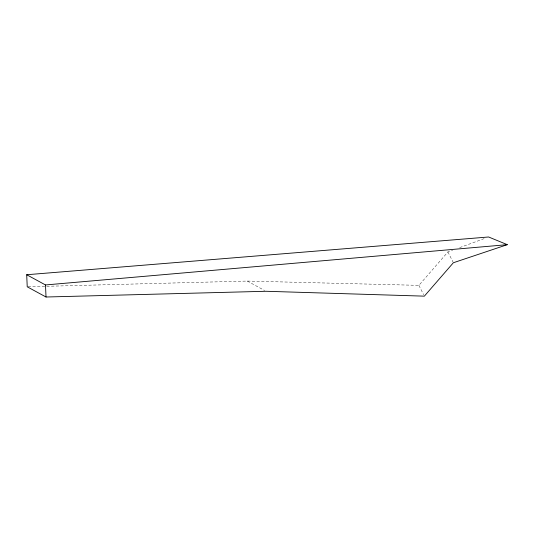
<?xml version="1.0" encoding="UTF-8"?>
<svg xmlns="http://www.w3.org/2000/svg" width="534" height="534" viewBox="0 0 534 534"><rect width="100%" height="100%" fill="white"/><g stroke="black" fill="none" stroke-linecap="round" stroke-linejoin="round"><path stroke-width="0.4" stroke-dasharray="2.67 2" d="M28.062 286.778L247.269 281.064L418.91 285.356L447.926 251.941L452.625 250.219M459.667 247.629L484.705 238.424M247.269 281.064L264.617 290.489M447.926 251.941L453.006 262.02M418.91 285.356L423.622 294.715"/><path stroke-width="0.8" d="M507.3 244.665L453.373 262.741L424.35 296.15L266.059 291.277L46.017 297.011L27.227 286.798L26.7 274.743L488.617 236.989L507.3 244.665L45.497 284.956L26.7 274.743M45.497 284.956L46.017 297.011"/></g></svg>
